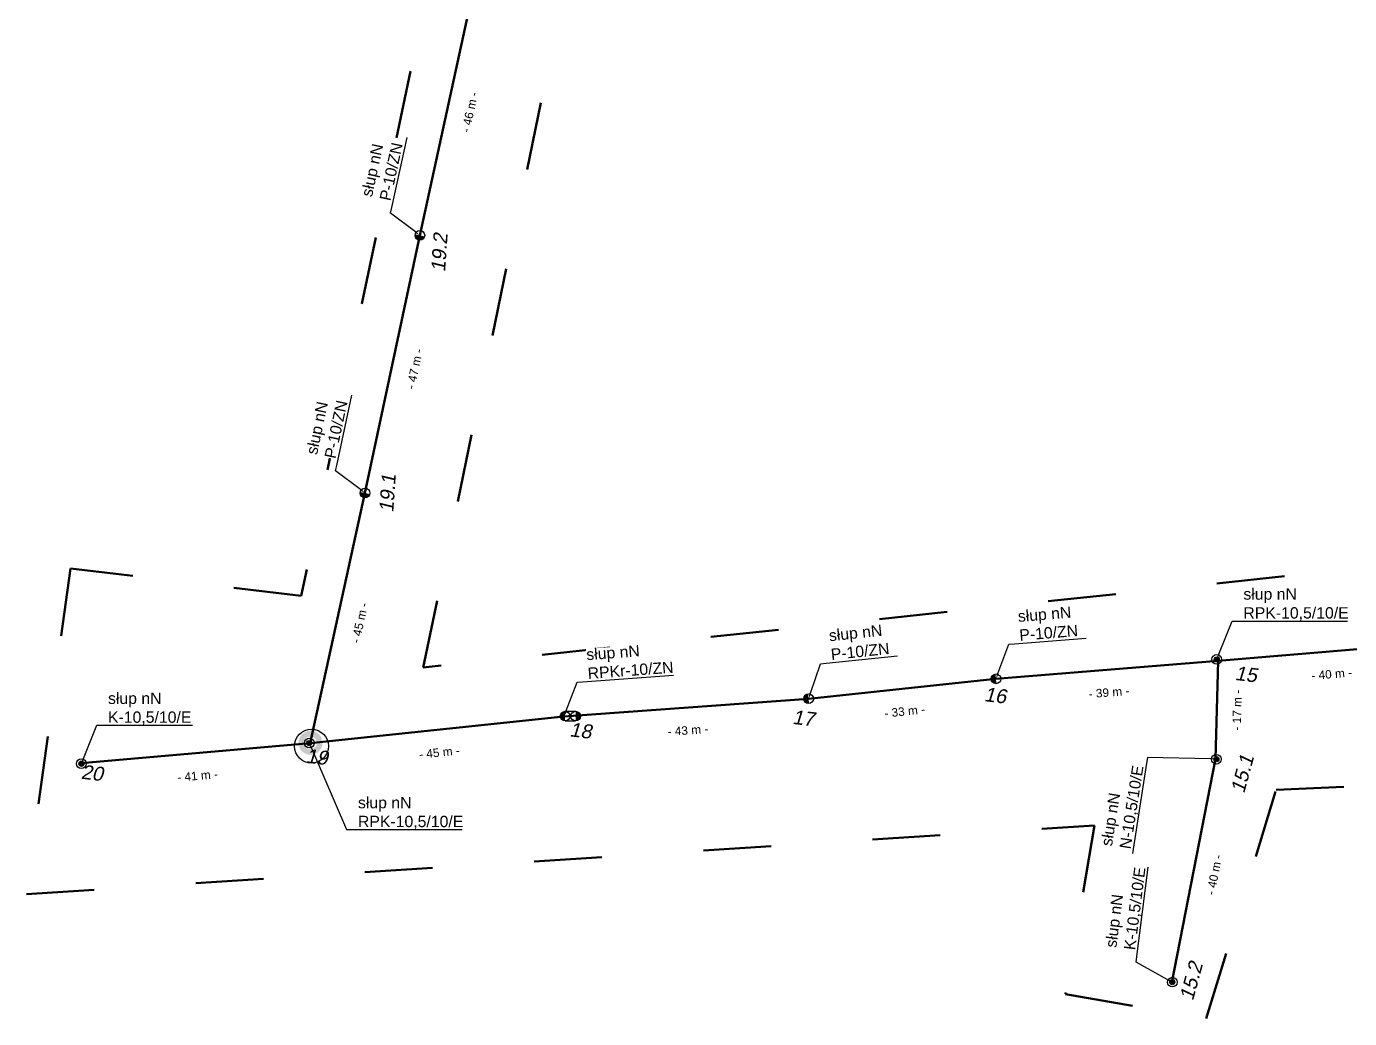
# Model space of a CAD drawing. Header units: metres. Extents: x 5772289 to 7530543, y 5762751 to 5793884.
# Drawn here: x 7525604.8 to 7525838.9, y 5787416.8 to 5787592.4 of the extents above; entities that cross this region are included whole.
import ezdxf
from ezdxf import colors
from ezdxf.entities.mleader import LeaderData, LeaderLine
from ezdxf.math import Vec2, Vec3

# ---------------------------------------------------------------- set-up
doc = ezdxf.new("R2010")
doc.units = ezdxf.units.M
doc.linetypes.add('GCAD_ISO03W100', pattern=[30, 12, -18])
for name, color, linetype, lineweight in [('!tele', 30, 'Continuous', 50), ('!trafo', 6, 'GCAD_ISO03W100', 50), ('00_Mufa', 3, 'Continuous', 30), ('_numery', 7, 'Continuous', 40)]:
    doc.layers.add(name, color=color, linetype=linetype, lineweight=lineweight)
for name, color, linetype in [('_MM mufy', 3, 'Continuous'), ('_MM opisy', 7, 'Continuous'), ('_MM slupy', 5, 'Continuous'), ('DIM', 7, 'Continuous')]:
    doc.layers.add(name, color=color, linetype=linetype)
doc.styles.get("Standard").update_dxf_attribs({"font": 'arial.ttf'})
doc.dimstyles.new('opis linie', dxfattribs={"dimtxt": 1.5, "dimasz": 0.18, "dimexe": 0.18, "dimexo": 0.0625, "dimgap": 2.5, "dimtad": 4, "dimdec": 0, "dimzin": 0, "dimdsep": 46, "dimtxsty": 'Standard', "dimcen": 0.09, "dimse1": 1, "dimse2": 1, "dimsd1": 1, "dimsd2": 1, "dimclrt": 256, "dimadec": 0, "dimazin": 0, "dimtfac": 1, "dimtdec": 0, "dimtofl": 0, "dimtmove": 0, "dimatfit": 3, "dimfxl": 1, "dimtfill": 1, "dimtolj": 1, "dimtzin": 0, "dimarcsym": 0})

# ---------------------------------------------------------------- blocks, each defined once
blk = doc.blocks.new('ZN')
at = {"layer": '_MM slupy', "transparency": 33554687}
h = blk.add_hatch(color=256, dxfattribs=at)
h.dxf.hatch_style = 1
h.paths.add_polyline_path([(0, -0.86), (0, 0.86, 1)])
at = {"layer": '_MM slupy'}
blk.add_circle((0, 0), 0.857, dxfattribs=at)
blk = doc.blocks.new('*D3245')
at = {"layer": 'DIM', "insert": (7525663.77, 5787486.83), "char_height": 1.5, "attachment_point": 5, "rotation": 77.6328, "bg_fill": 3, "box_fill_scale": 1.1, "bg_fill_color": 9, "bg_fill_true_color": 13158600, "bg_fill_transparency": 0}
blk.add_mtext('\\A1;- 45 m -', dxfattribs=at)
blk = doc.blocks.new('*D3246')
at = {"layer": 'DIM', "insert": (7525673.47, 5787531.77), "char_height": 1.5, "attachment_point": 5, "rotation": 77.9819, "bg_fill": 3, "box_fill_scale": 1.1, "bg_fill_color": 9, "bg_fill_true_color": 13158600, "bg_fill_transparency": 0}
blk.add_mtext('\\A1;- 47 m -', dxfattribs=at)
blk = doc.blocks.new('*D3247')
at = {"layer": 'DIM', "insert": (7525683.24, 5787577.19), "char_height": 1.5, "attachment_point": 5, "rotation": 77.7637, "bg_fill": 3, "box_fill_scale": 1.1, "bg_fill_color": 9, "bg_fill_true_color": 13158600, "bg_fill_transparency": 0}
blk.add_mtext('\\A1;- 46 m -', dxfattribs=at)
blk = doc.blocks.new('*D3365')
at = {"layer": 'DIM', "insert": (7525635.08, 5787459.8), "char_height": 1.5, "attachment_point": 5, "rotation": 4.9649, "bg_fill": 3, "box_fill_scale": 1.1, "bg_fill_color": 9, "bg_fill_true_color": 13158600, "bg_fill_transparency": 0}
blk.add_mtext('\\A1;- 41 m -', dxfattribs=at)
blk = doc.blocks.new('*D3366')
at = {"layer": 'DIM', "insert": (7525677.87, 5787463.91), "char_height": 1.5, "attachment_point": 5, "rotation": 5.967, "bg_fill": 3, "box_fill_scale": 1.1, "bg_fill_color": 9, "bg_fill_true_color": 13158600, "bg_fill_transparency": 0}
blk.add_mtext('\\A1;- 45 m -', dxfattribs=at)
blk = doc.blocks.new('*D3367')
at = {"layer": 'DIM', "insert": (7525721.83, 5787467.83), "char_height": 1.5, "attachment_point": 5, "rotation": 4.2148, "bg_fill": 3, "box_fill_scale": 1.1, "bg_fill_color": 9, "bg_fill_true_color": 13158600, "bg_fill_transparency": 0}
blk.add_mtext('\\A1;- 43 m -', dxfattribs=at)
blk = doc.blocks.new('*D3368')
at = {"layer": 'DIM', "insert": (7525760.17, 5787471.19), "char_height": 1.5, "attachment_point": 5, "rotation": 6.0362, "bg_fill": 3, "box_fill_scale": 1.1, "bg_fill_color": 9, "bg_fill_true_color": 13158600, "bg_fill_transparency": 0}
blk.add_mtext('\\A1;- 33 m -', dxfattribs=at)
blk = doc.blocks.new('*D3369')
at = {"layer": 'DIM', "insert": (7525796.32, 5787474.54), "char_height": 1.5, "attachment_point": 5, "rotation": 4.6706, "bg_fill": 3, "box_fill_scale": 1.1, "bg_fill_color": 9, "bg_fill_true_color": 13158600, "bg_fill_transparency": 0}
blk.add_mtext('\\A1;- 39 m -', dxfattribs=at)
blk = doc.blocks.new('*D3370')
at = {"layer": 'DIM', "insert": (7525835.71, 5787477.78), "char_height": 1.5, "attachment_point": 5, "rotation": 4.7331, "bg_fill": 3, "box_fill_scale": 1.1, "bg_fill_color": 9, "bg_fill_true_color": 13158600, "bg_fill_transparency": 0}
blk.add_mtext('\\A1;- 40 m -', dxfattribs=at)
blk = doc.blocks.new('E')
at = {"layer": '_MM slupy'}
h = blk.add_hatch(color=256, dxfattribs=at)
h.dxf.hatch_style = 1
h.paths.add_polyline_path([(0.27, 0.37, 1), (-0.27, -0.37, 1)])
for radius in [0.857, 0.457]:
    blk.add_circle((0, 0), radius, dxfattribs=at)
blk = doc.blocks.new('R')
at = {"layer": '_MM slupy', "transparency": 33554687}
h = blk.add_hatch(color=256, dxfattribs=at)
h.dxf.hatch_style = 1
h.paths.add_polyline_path([(-0.93, -0.86), (-0.93, 0.86, 1)])
h = blk.add_hatch(color=256, dxfattribs=at)
h.dxf.hatch_style = 1
h.paths.add_polyline_path([(0.93, 0.86), (0.93, -0.86, 1)])
at = {"layer": '_MM slupy'}
for points in [[(-0.93, 0.86), (0.93, 0.86)], [(-0.93, -0.86), (0.93, -0.86)]]:
    blk.add_lwpolyline(points, dxfattribs=at)
for centre in [(-0.93, 0), (0.93, 0)]:
    blk.add_circle(centre, 0.857, dxfattribs=at)
blk = doc.blocks.new('*D3429')
at = {"layer": 'DIM', "insert": (7525814.95, 5787442.28), "char_height": 1.5, "attachment_point": 5, "rotation": 78.8969, "bg_fill": 3, "box_fill_scale": 1.1, "bg_fill_color": 9, "bg_fill_true_color": 13158600, "bg_fill_transparency": 0}
blk.add_mtext('\\A1;- 40 m -', dxfattribs=at)
blk = doc.blocks.new('*D3430')
at = {"layer": 'DIM', "insert": (7525818.98, 5787471.38), "char_height": 1.5, "attachment_point": 5, "rotation": 88.4467, "bg_fill": 3, "box_fill_scale": 1.1, "bg_fill_color": 9, "bg_fill_true_color": 13158600, "bg_fill_transparency": 0}
blk.add_mtext('\\A1;- 17 m -', dxfattribs=at)
blk = doc.blocks.new('mufa')
at = {"layer": '_MM mufy'}
h = blk.add_hatch(color=256, dxfattribs=at)
h.dxf.hatch_style = 1
h.paths.add_polyline_path([(2.15, 0.12, 1), (-2.1, -0.05, 1)])
h.paths.add_polyline_path([(-1.1, -0.01, -1), (1.15, 0.08, -1)], flags=16)
h.paths.add_polyline_path([(-0.83, 0, -1), (0.88, 0.07, -1)], flags=0)
blk = doc.blocks.new('q')
at = {"layer": '_MM slupy'}
blk.add_blockref('ZN', (0, 0), dxfattribs=at)
at = {"layer": '_MM opisy'}
ml = blk.add_multileader_mtext('Standard', dxfattribs=at)
ml.set_content('\\pxql;słup nN\\PP-10/ZN', color=256)
ml.set_leader_properties()
ml.build(insert=Vec2(0, 0))
ml.multileader.update_dxf_attribs({"has_text_frame": 1, "text_left_attachment_type": 5, "text_right_attachment_type": 5, "dogleg_length": 1, "arrow_head_size": 1})
ctx = ml.context
ctx.base_point, ctx.char_height, ctx.arrow_head_size, ctx.landing_gap_size, ctx.plane_origin = Vec3(3.75, 5.9), 2, 1, 1, Vec3(1.72, -1.42)
ctx.left_attachment, ctx.right_attachment = 5, 5
notes = []
notes.append((ctx, [(0, (1, 1, 0), (2.75, 5.9), (1, 0), 1, [(0, [(0, 0), (2.75, 5.9)], 0, [])])]))
ctx.mtext.insert, ctx.mtext.flow_direction = Vec3(4.75, 11.7), 5
ctx.mtext.has_bg_fill, ctx.mtext.bg_color, ctx.mtext.bg_scale_factor, ctx.mtext.bg_transparency, ctx.mtext.use_window_bg_color = 1, -1023410175, 1, 0, 1
for ctx, leaders in notes:
    for number, flags, end, landing, length, lines in leaders:
        leader = LeaderData()
        leader.index, (leader.has_last_leader_line, leader.has_dogleg_vector, leader.attachment_direction) = number, flags
        leader.last_leader_point, leader.dogleg_vector, leader.dogleg_length = Vec3(end), Vec3(landing), length
        for number, points, colour, breaks in lines:
            line = LeaderLine()
            line.index, line.vertices, line.color, line.breaks = number, Vec3.list(points), colors.encode_raw_color(colour), breaks
            leader.lines.append(line)
        ctx.leaders.append(leader)

msp = doc.modelspace()

# ---------------------------------------------------------------- linework, layer by layer
at = {"layer": '!trafo'}
msp.add_lwpolyline([(7526145.18, 5787510.36), (7525887.01, 5787501.39), (7525674.99, 5787478.97), (7525714.38, 5787667.73), (7525691.06, 5787672.53), (7525653.41, 5787491.6), (7525612.58, 5787496.46), (7525604.81, 5787438.85), (7525793.75, 5787451.02), (7525788.65, 5787421.13), (7525813.52, 5787416.84), (7525825.87, 5787457.3), (7525927.96, 5787461.63), (7526138.5, 5787473.02)], dxfattribs=at)
at = {"layer": '00_Mufa'}
msp.add_circle((7525655.23, 5787465.04), 3, dxfattribs=at)

# ---------------------------------------------------------------- texts
at = {"layer": '_numery', "oblique": 10}
for s, p in [('15.1', (7525820.22, 5787456.55)), ('15.2', (7525811.17, 5787419.88))]:
    msp.add_text(s, height=2.5, rotation=74.7565, dxfattribs=at).set_placement(p)

# ---------------------------------------------------------------- next in the draw order: block references
for p, rotation in [((7525674.41, 5787555.39), 77.76374294640597), ((7525664.7, 5787509.81), 77.98192072036811), ((7525776.33, 5787476.94), 4.670550253664796), ((7525743.17, 5787473.43), 6.036170756699102)]:
    msp.add_blockref('q', p, dxfattribs=dict(rotation=rotation))

# ---------------------------------------------------------------- next in the draw order: linework, layer by layer
at = {"layer": '!tele'}
for points in [[(7525655, 5787465.56), (7525664.7, 5787509.81), (7525674.41, 5787555.39), (7525684.23, 5787600.69), (7525693.84, 5787645.49), (7525703.57, 5787691.17), (7525712.49, 5787731.99), (7525719.93, 5787745.93)], [(7525614.47, 5787462.03), (7525655, 5787465.55), (7525699.9, 5787470.25), (7525743.17, 5787473.43), (7525776.33, 5787476.94), (7525815.66, 5787480.15), (7525855.1, 5787483.42), (7525893.62, 5787486.66), (7525932.51, 5787490.12), (7525975.47, 5787492.33), (7526017.97, 5787494.59), (7526058.42, 5787495.83)]]:
    msp.add_lwpolyline(points, dxfattribs=at)

# ---------------------------------------------------------------- next in the draw order: dimensions: what is measured, and where the dimension line sits
at = {"layer": 'DIM'}
dim = msp.add_aligned_dim(p1=(7525655, 5787465.56), p2=(7525664.7, 5787509.81), distance=-0.75, dimstyle='opis linie', override={"dimpost": '- <> m -'}, dxfattribs=at)
dim.commit()
dim.dimension.update_dxf_attribs({"geometry": '*D3245', "text_midpoint": (7525663.77, 5787486.83)})

# ---------------------------------------------------------------- next in the draw order: dimensions: what is measured, and where the dimension line sits
for p1, p2, picture, middle in [((7525664.7, 5787509.81), (7525674.41, 5787555.39), '*D3246', (7525673.47, 5787531.77)), ((7525614.47, 5787462.03), (7525655, 5787465.55), '*D3365', (7525635.08, 5787459.8))]:
    dim = msp.add_aligned_dim(p1=p1, p2=p2, distance=-0.75, dimstyle='opis linie', override={"dimpost": '- <> m -'}, dxfattribs=at)
    dim.commit()
    dim.dimension.update_dxf_attribs({"geometry": picture, "text_midpoint": middle})

# ---------------------------------------------------------------- next in the draw order: texts
at = {"layer": '_numery', "oblique": 10}
msp.add_text('19.1', height=2.5, rotation=86.0901, dxfattribs=at).set_placement((7525669.7, 5787506.31))

# ---------------------------------------------------------------- next in the draw order: dimensions: what is measured, and where the dimension line sits
at = {"layer": 'DIM'}
for p1, p2, picture, middle in [((7525674.41, 5787555.39), (7525684.23, 5787600.69), '*D3247', (7525683.24, 5787577.19)), ((7525655, 5787465.55), (7525699.9, 5787470.25), '*D3366', (7525677.87, 5787463.91))]:
    dim = msp.add_aligned_dim(p1=p1, p2=p2, distance=-0.75, dimstyle='opis linie', override={"dimpost": '- <> m -'}, dxfattribs=at)
    dim.commit()
    dim.dimension.update_dxf_attribs({"geometry": picture, "text_midpoint": middle})

# ---------------------------------------------------------------- next in the draw order: leaders
at = {"layer": '_MM opisy'}
ml = msp.add_multileader_mtext('Standard', dxfattribs=at)
ml.set_content('\\pxql;słup nN\\PK-10,5/10/E', color=256)
ml.set_leader_properties()
ml.build(insert=Vec2(0, 0))
ml.multileader.update_dxf_attribs({"has_text_frame": 1, "text_left_attachment_type": 5, "text_right_attachment_type": 5, "dogleg_length": 1, "arrow_head_size": 1})
ctx = ml.context
ctx.base_point, ctx.char_height, ctx.arrow_head_size, ctx.landing_gap_size, ctx.plane_origin = Vec3(7525618.24, 5787468.73), 2, 1, 1, Vec3(7525616.25, 5787460.51)
ctx.left_attachment, ctx.right_attachment = 5, 5
notes = []
notes.append((ctx, [(0, (1, 1, 0), (7525617.24, 5787468.73), (1, 0), 1, [(0, [(7525614.53, 5787461.93)], 0, [])])]))
ctx.mtext.insert, ctx.mtext.flow_direction = Vec3(7525619.24, 5787474.5), 5
ctx.mtext.has_bg_fill, ctx.mtext.bg_color, ctx.mtext.bg_scale_factor, ctx.mtext.bg_transparency, ctx.mtext.use_window_bg_color = 1, -1023410175, 1, 0, 1
for ctx, leaders in notes:
    for number, flags, end, landing, length, lines in leaders:
        leader = LeaderData()
        leader.index, (leader.has_last_leader_line, leader.has_dogleg_vector, leader.attachment_direction) = number, flags
        leader.last_leader_point, leader.dogleg_vector, leader.dogleg_length = Vec3(end), Vec3(landing), length
        for number, points, colour, breaks in lines:
            line = LeaderLine()
            line.index, line.vertices, line.color, line.breaks = number, Vec3.list(points), colors.encode_raw_color(colour), breaks
            leader.lines.append(line)
        ctx.leaders.append(leader)

# ---------------------------------------------------------------- next in the draw order: block references
msp.add_blockref('E', (7525614.53, 5787461.93))

# ---------------------------------------------------------------- next in the draw order: texts
at = {"layer": '_numery', "oblique": 10}
for s, rotation, p in [('19.2', 86.0901, (7525678.87, 5787548.88)), ('20', 353.2277, (7525614.38, 5787459.28))]:
    msp.add_text(s, height=2.5, rotation=rotation, dxfattribs=at).set_placement(p)

# ---------------------------------------------------------------- next in the draw order: dimensions: what is measured, and where the dimension line sits
at = {"layer": 'DIM'}
dim = msp.add_aligned_dim(p1=(7525699.9, 5787470.25), p2=(7525743.17, 5787473.43), distance=-0.75, dimstyle='opis linie', override={"dimpost": '- <> m -'}, dxfattribs=at)
dim.commit()
dim.dimension.update_dxf_attribs({"geometry": '*D3367', "text_midpoint": (7525721.83, 5787467.83)})

# ---------------------------------------------------------------- next in the draw order: leaders
at = {"layer": '_MM opisy'}
ml = msp.add_multileader_mtext('Standard', dxfattribs=at)
ml.set_content('\\pxql;słup nN\\PRPK-10,5/10/E', color=256)
ml.set_leader_properties()
ml.build(insert=Vec2(0, 0))
ml.multileader.update_dxf_attribs({"has_text_frame": 1, "text_left_attachment_type": 5, "text_right_attachment_type": 5, "dogleg_length": 1, "arrow_head_size": 1})
ctx = ml.context
ctx.base_point, ctx.char_height, ctx.arrow_head_size, ctx.landing_gap_size, ctx.plane_origin = Vec3(7525662.46, 5787450.28), 2, 1, 1, Vec3(7525656.56, 5787464.15)
ctx.left_attachment, ctx.right_attachment = 5, 5
notes = []
notes.append((ctx, [(0, (1, 1, 0), (7525661.46, 5787450.28), (1, 0), 1, [(0, [(7525654.84, 5787465.57)], 0, [])])]))
ctx.mtext.insert, ctx.mtext.flow_direction = Vec3(7525663.46, 5787456.04), 5
ctx.mtext.has_bg_fill, ctx.mtext.bg_color, ctx.mtext.bg_scale_factor, ctx.mtext.bg_transparency, ctx.mtext.use_window_bg_color = 1, -1023410175, 1, 0, 1
for ctx, leaders in notes:
    for number, flags, end, landing, length, lines in leaders:
        leader = LeaderData()
        leader.index, (leader.has_last_leader_line, leader.has_dogleg_vector, leader.attachment_direction) = number, flags
        leader.last_leader_point, leader.dogleg_vector, leader.dogleg_length = Vec3(end), Vec3(landing), length
        for number, points, colour, breaks in lines:
            line = LeaderLine()
            line.index, line.vertices, line.color, line.breaks = number, Vec3.list(points), colors.encode_raw_color(colour), breaks
            leader.lines.append(line)
        ctx.leaders.append(leader)

# ---------------------------------------------------------------- next in the draw order: block references
at = {"color": 5, "lineweight": 70}
msp.add_blockref('mufa', (7525655.04, 5787465.59), dxfattribs=at)
msp.add_blockref('E', (7525654.84, 5787465.57))

# ---------------------------------------------------------------- next in the draw order: texts
at = {"layer": '_numery', "oblique": 10}
msp.add_text('19', height=2.5, rotation=353.2277, dxfattribs=at).set_placement((7525654.16, 5787462.12))

# ---------------------------------------------------------------- next in the draw order: dimensions: what is measured, and where the dimension line sits
at = {"layer": 'DIM'}
dim = msp.add_aligned_dim(p1=(7525743.17, 5787473.43), p2=(7525776.33, 5787476.94), distance=-0.75, dimstyle='opis linie', override={"dimpost": '- <> m -'}, dxfattribs=at)
dim.commit()
dim.dimension.update_dxf_attribs({"geometry": '*D3368', "text_midpoint": (7525760.17, 5787471.19)})

# ---------------------------------------------------------------- next in the draw order: leaders
at = {"layer": '_MM opisy'}
ml = msp.add_multileader_mtext('Standard', dxfattribs=at)
ml.set_content('\\pxql;słup nN\\PRPKr-10/ZN', color=256)
ml.set_leader_properties()
ml.build(insert=Vec2(0, 0))
ml.multileader.update_dxf_attribs({"has_text_frame": 1, "text_left_attachment_type": 5, "text_right_attachment_type": 5, "dogleg_length": 1, "arrow_head_size": 1})
ctx = ml.context
ctx.base_point, ctx.char_height, ctx.arrow_head_size, ctx.landing_gap_size, ctx.plane_origin, ctx.plane_x_axis, ctx.plane_y_axis = Vec3(7525703.21, 5787476.41), 2, 1, 1, Vec3(7525701.72, 5787468.96), Vec3(0.997296, 0.073496), Vec3(-0.073496, 0.997296)
ctx.left_attachment, ctx.right_attachment = 5, 5
notes = []
notes.append((ctx, [(0, (1, 1, 0), (7525702.21, 5787476.33), (0.997296, 0.073496), 1, [(0, [(7525699.9, 5787470.25), (7525702.21, 5787476.33)], 0, [])])]))
ctx.mtext.insert, ctx.mtext.text_direction, ctx.mtext.flow_direction = Vec3(7525703.78, 5787482.23), Vec3(0.997296, 0.073496), 5
ctx.mtext.has_bg_fill, ctx.mtext.bg_color, ctx.mtext.bg_scale_factor, ctx.mtext.bg_transparency, ctx.mtext.use_window_bg_color = 1, -1023410175, 1, 0, 1
for ctx, leaders in notes:
    for number, flags, end, landing, length, lines in leaders:
        leader = LeaderData()
        leader.index, (leader.has_last_leader_line, leader.has_dogleg_vector, leader.attachment_direction) = number, flags
        leader.last_leader_point, leader.dogleg_vector, leader.dogleg_length = Vec3(end), Vec3(landing), length
        for number, points, colour, breaks in lines:
            line = LeaderLine()
            line.index, line.vertices, line.color, line.breaks = number, Vec3.list(points), colors.encode_raw_color(colour), breaks
            leader.lines.append(line)
        ctx.leaders.append(leader)

# ---------------------------------------------------------------- next in the draw order: block references
msp.add_blockref('R', (7525701.04, 5787470.34))

# ---------------------------------------------------------------- next in the draw order: texts
at = {"layer": '_numery', "oblique": 10}
for s, p in [('17', (7525740.23, 5787468.98)), ('18', (7525700.81, 5787466.78))]:
    msp.add_text(s, height=2.5, rotation=353.2277, dxfattribs=at).set_placement(p)

# ---------------------------------------------------------------- next in the draw order: dimensions: what is measured, and where the dimension line sits
at = {"layer": 'DIM'}
dim = msp.add_aligned_dim(p1=(7525776.33, 5787476.94), p2=(7525815.66, 5787480.15), distance=-0.75, dimstyle='opis linie', override={"dimpost": '- <> m -'}, dxfattribs=at)
dim.commit()
dim.dimension.update_dxf_attribs({"geometry": '*D3369', "text_midpoint": (7525796.32, 5787474.54)})

# ---------------------------------------------------------------- next in the draw order: texts
at = {"layer": '_numery', "oblique": 10}
msp.add_text('16', height=2.5, rotation=353.2277, dxfattribs=at).set_placement((7525774.16, 5787473))

# ---------------------------------------------------------------- next in the draw order: dimensions: what is measured, and where the dimension line sits
at = {"layer": 'DIM'}
dim = msp.add_aligned_dim(p1=(7525815.66, 5787480.15), p2=(7525855.1, 5787483.42), distance=-0.75, dimstyle='opis linie', override={"dimpost": '- <> m -'}, dxfattribs=at)
dim.commit()
dim.dimension.update_dxf_attribs({"geometry": '*D3370', "text_midpoint": (7525835.71, 5787477.78)})

# ---------------------------------------------------------------- next in the draw order: linework, layer by layer
at = {"layer": '!tele'}
msp.add_lwpolyline([(7525807.41, 5787423.19), (7525815.19, 5787462.81), (7525815.66, 5787480.15)], dxfattribs=at)

# ---------------------------------------------------------------- next in the draw order: texts
at = {"layer": '_numery', "oblique": 10}
msp.add_text('15', height=2.5, rotation=353.2277, dxfattribs=at).set_placement((7525818.52, 5787476.75))

# ---------------------------------------------------------------- next in the draw order: leaders
at = {"layer": '_MM opisy'}
ml = msp.add_multileader_mtext('Standard', dxfattribs=at)
ml.set_content('\\pxql;słup nN\\PRPK-10,5/10/E', color=256)
ml.set_leader_properties()
ml.build(insert=Vec2(0, 0))
ml.multileader.update_dxf_attribs({"has_text_frame": 1, "text_left_attachment_type": 5, "text_right_attachment_type": 5, "dogleg_length": 1, "arrow_head_size": 1})
ctx = ml.context
ctx.base_point, ctx.char_height, ctx.arrow_head_size, ctx.landing_gap_size, ctx.plane_origin = Vec3(7525819.09, 5787487.17), 2, 1, 1, Vec3(7525817.1, 5787478.95)
ctx.left_attachment, ctx.right_attachment = 5, 5
notes = []
notes.append((ctx, [(0, (1, 1, 0), (7525818.09, 5787487.17), (1, 0), 1, [(0, [(7525815.38, 5787480.37)], 0, [])])]))
ctx.mtext.insert, ctx.mtext.flow_direction = Vec3(7525820.09, 5787492.94), 5
ctx.mtext.has_bg_fill, ctx.mtext.bg_color, ctx.mtext.bg_scale_factor, ctx.mtext.bg_transparency, ctx.mtext.use_window_bg_color = 1, -1023410175, 1, 0, 1
ml = msp.add_multileader_mtext('Standard', dxfattribs=at)
ml.set_content('\\pxql;słup nN\\PN-10,5/10/E', color=256)
ml.set_leader_properties()
ml.build(insert=Vec2(0, 0))
ml.multileader.update_dxf_attribs({"has_text_frame": 1, "text_left_attachment_type": 5, "text_right_attachment_type": 5, "dogleg_length": 1, "arrow_head_size": 1})
ctx = ml.context
ctx.base_point, ctx.char_height, ctx.arrow_head_size, ctx.landing_gap_size, ctx.plane_origin, ctx.plane_x_axis, ctx.plane_y_axis = Vec3(7525800.4, 5787445.67, 114.84), 2, 1, 1, Vec3(7525816.95, 5787464.25, 114.84), Vec3(0.154839, 0.98794), Vec3(-0.98794, 0.154839)
ctx.left_attachment, ctx.right_attachment = 5, 5
notes.append((ctx, [(0, (1, 1, 0), (7525803.12, 5787463, 114.84), (-0.154839, -0.98794), 1, [(0, [(7525815.28, 5787462.78, 114.84)], 0, [])])]))
ctx.mtext.insert, ctx.mtext.text_direction, ctx.mtext.flow_direction = Vec3(7525794.86, 5787447.55, 114.84), Vec3(0.154839, 0.98794), 5
ctx.mtext.has_bg_fill, ctx.mtext.bg_color, ctx.mtext.bg_scale_factor, ctx.mtext.bg_transparency, ctx.mtext.use_window_bg_color = 1, -1023410175, 1, 0, 1
ml = msp.add_multileader_mtext('Standard', dxfattribs=at)
ml.set_content('\\pxql;słup nN\\PK-10,5/10/E', color=256)
ml.set_leader_properties()
ml.build(insert=Vec2(0, 0))
ml.multileader.update_dxf_attribs({"has_text_frame": 1, "text_left_attachment_type": 5, "text_right_attachment_type": 5, "dogleg_length": 1, "arrow_head_size": 1})
ctx = ml.context
ctx.base_point, ctx.char_height, ctx.arrow_head_size, ctx.landing_gap_size, ctx.plane_origin, ctx.plane_x_axis, ctx.plane_y_axis = Vec3(7525801.24, 5787427.82), 2, 1, 1, Vec3(7525809.14, 5787424.8), Vec3(0.126244, 0.991999), Vec3(-0.991999, 0.126244)
ctx.left_attachment, ctx.right_attachment = 5, 5
notes.append((ctx, [(0, (1, 1, 0), (7525801.11, 5787426.83), (0.126244, 0.991999), 1, [(0, [(7525807.51, 5787423.28)], 0, [])])]))
ctx.mtext.insert, ctx.mtext.text_direction, ctx.mtext.flow_direction = Vec3(7525795.64, 5787429.54), Vec3(0.126244, 0.991999), 5
ctx.mtext.has_bg_fill, ctx.mtext.bg_color, ctx.mtext.bg_scale_factor, ctx.mtext.bg_transparency, ctx.mtext.use_window_bg_color = 1, -1023410175, 1, 0, 1
for ctx, leaders in notes:
    for number, flags, end, landing, length, lines in leaders:
        leader = LeaderData()
        leader.index, (leader.has_last_leader_line, leader.has_dogleg_vector, leader.attachment_direction) = number, flags
        leader.last_leader_point, leader.dogleg_vector, leader.dogleg_length = Vec3(end), Vec3(landing), length
        for number, points, colour, breaks in lines:
            line = LeaderLine()
            line.index, line.vertices, line.color, line.breaks = number, Vec3.list(points), colors.encode_raw_color(colour), breaks
            leader.lines.append(line)
        ctx.leaders.append(leader)

# ---------------------------------------------------------------- next in the draw order: block references
msp.add_blockref('E', (7525815.38, 5787480.37))
for p, rotation in [((7525815.32, 5787462.72, 114.84), 96.19804958167968), ((7525807.51, 5787423.28), 82.74739437073134)]:
    msp.add_blockref('E', p, dxfattribs=dict(rotation=rotation))

# ---------------------------------------------------------------- next in the draw order: dimensions: what is measured, and where the dimension line sits
at = {"layer": 'DIM'}
dim = msp.add_aligned_dim(p1=(7525815.19, 5787462.81), p2=(7525807.41, 5787423.19), distance=0.45, dimstyle='opis linie', override={"dimpost": '- <> m -'}, dxfattribs=at)
dim.commit()
dim.dimension.update_dxf_attribs({"geometry": '*D3429', "text_midpoint": (7525814.95, 5787442.28)})

# ---------------------------------------------------------------- next in the draw order: dimensions: what is measured, and where the dimension line sits
dim = msp.add_aligned_dim(p1=(7525815.66, 5787480.15), p2=(7525815.19, 5787462.81), distance=0.3, dimstyle='opis linie', override={"dimpost": '- <> m -'}, dxfattribs=at)
dim.commit()
dim.dimension.update_dxf_attribs({"geometry": '*D3430', "text_midpoint": (7525818.98, 5787471.38)})

doc.saveas('drawing.dxf')
